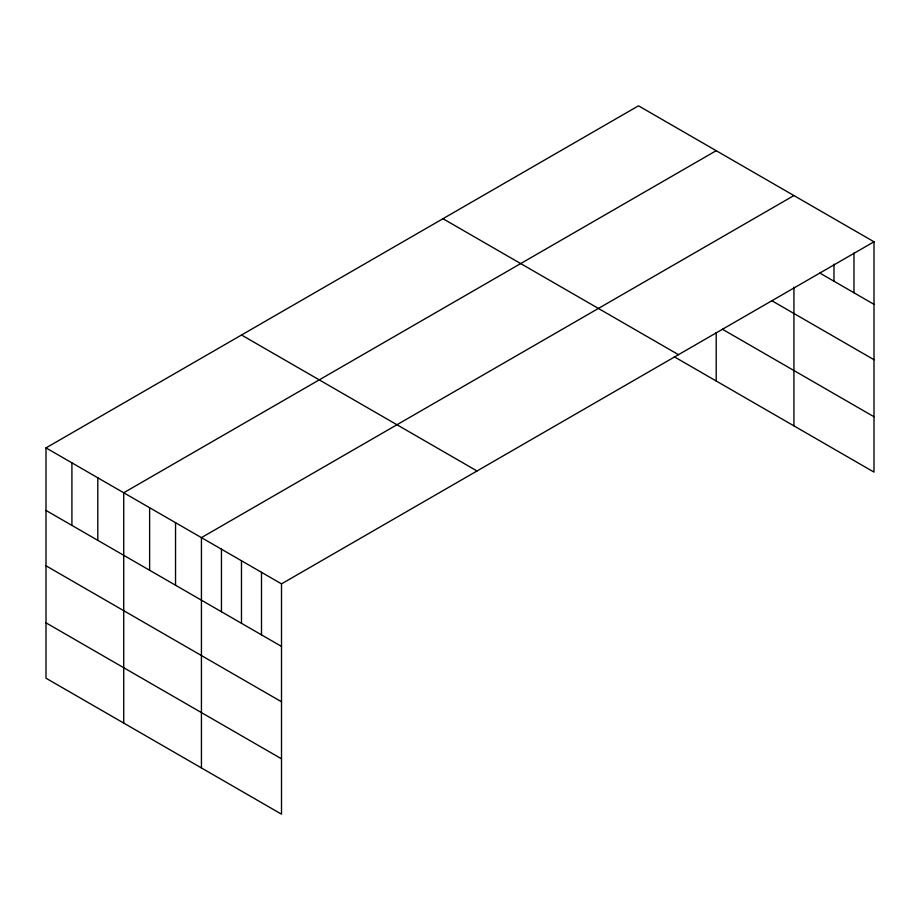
<?xml version="1.0" encoding="UTF-8"?>
<svg xmlns="http://www.w3.org/2000/svg" width="920" height="920" viewBox="0 0 920 920"><rect width="100%" height="100%" fill="white"/><g stroke="black" fill="none" stroke-linecap="round" stroke-linejoin="round"><path stroke-width="1.38" d="M874 241.787L281.508 583.866L281.508 814.177L46 678.212L46 447.89L638.491 105.823L874 241.787L874 472.109L674.268 356.787M716.208 150.696L123.717 492.763L123.717 723.074M793.925 195.558L201.434 537.636L201.434 767.947M819.835 273.067L874 304.336M771.719 300.656L874 359.709M722.372 329.21L874 416.748M442.968 218.707L678.477 354.671M241.523 335.006L477.031 470.982M46 447.89L281.508 583.866M46 510.439L281.508 646.415M46 565.8L281.508 701.776M46 622.84L281.508 758.816M853.978 252.977L853.978 292.779M833.968 264.166L833.968 281.221M793.925 287.178L793.925 425.879M716.208 332.568L716.208 381.006M261.498 572.309L261.498 634.857M241.477 560.751L241.477 623.288M221.455 549.194L221.455 611.731M175.536 522.675L175.536 585.223M149.626 507.713L149.626 570.262M97.807 477.802L97.807 540.351M71.909 462.852L71.909 525.389"/></g></svg>
